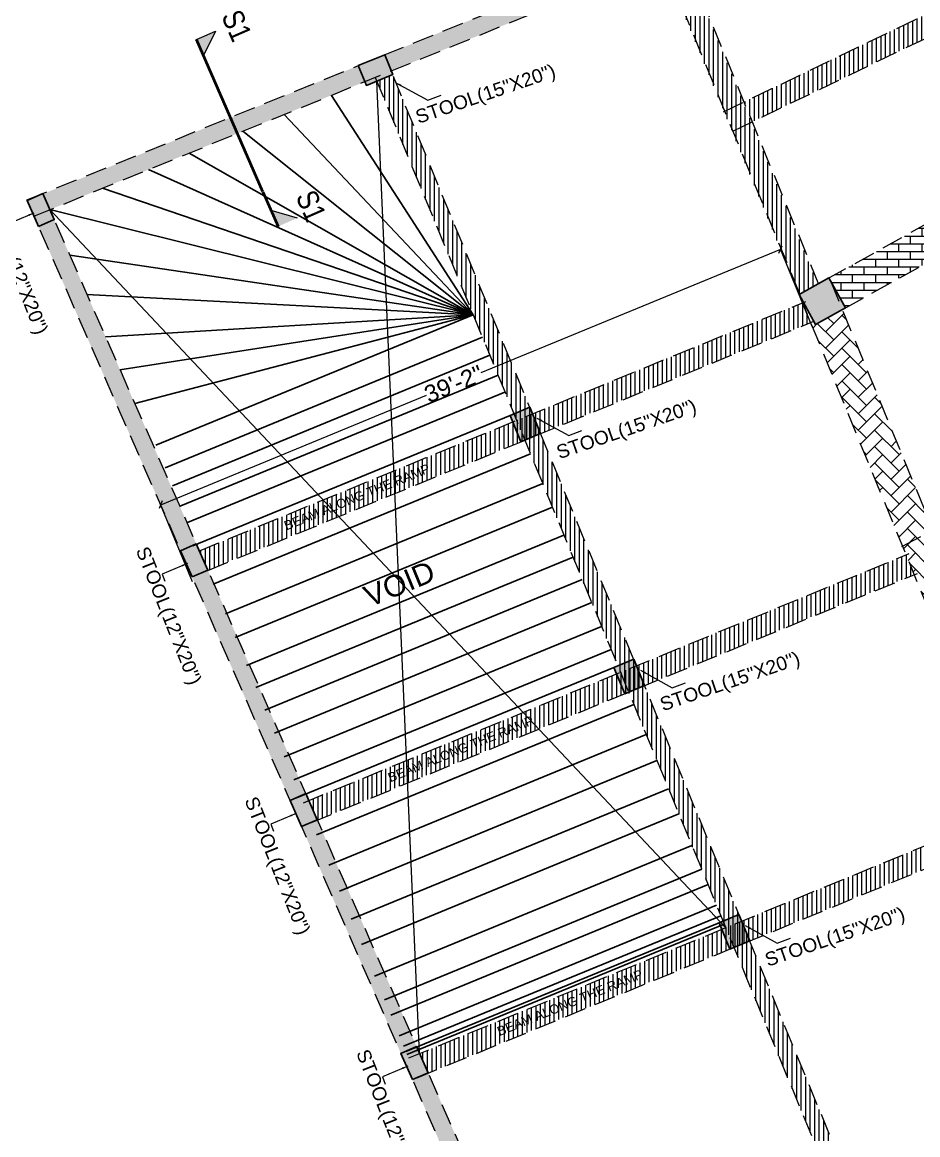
# Model space of a CAD drawing. Header units: inches. Extents: x -13956017 to 293115509, y -946740 to -305538.
# Drawn here: x 1185376 to 1186004, y -919498 to -918718 of the extents above; entities that cross this region are included whole.
import ezdxf
from ezdxf.enums import TextEntityAlignment as Align

# ---------------------------------------------------------------- set-up
doc = ezdxf.new("R2010")
doc.units = ezdxf.units.IN
doc.header["$LTSCALE"] = 6
doc.header["$PDMODE"] = 2
doc.linetypes.add('CONTINOUS', pattern=[2000000, 1000000, 1000000])
doc.linetypes.add('DASHED2', pattern=[0.375, 0.25, -0.125])
for name, color, linetype in [('A-CUTOUT', 3, 'CONTINOUS'), ('COLL SIZE', 160, 'Continuous'), ('DIM', 7, 'Continuous'), ('door', 5, 'Continuous'), ('FITTING', 24, 'Continuous'), ('FURNITURE', 7, 'Continuous'), ('Plot Boundary', 245, 'Continuous')]:
    doc.layers.add(name, color=color, linetype=linetype)
for name, color, linetype, lineweight in [('col hatch', 13, 'Continuous', 30), ('column', 240, 'Continuous', 25), ('DIM-2', 1, 'Continuous', 13), ('GRID DIM-2', 1, 'Continuous', 9), ('v.b', 200, 'Continuous', 5), ('W', 250, 'Continuous', 5), ('wall', 7, 'Continuous', 30)]:
    doc.layers.add(name, color=color, linetype=linetype, lineweight=lineweight)
doc.styles.add('ARI', font='arial.ttf')
doc.styles.add('style1', font='arial.ttf')
doc.dimstyles.new('Copy(2) of AA', dxfattribs={"dimtxt": 12, "dimasz": 4, "dimexe": 0.18, "dimexo": 0, "dimgap": 0.09, "dimtad": 0, "dimdec": 0, "dimzin": 0, "dimdsep": 46, "dimlunit": 3, "dimtxsty": 'ARI', "dimblk": 'OBLIQUE', "dimcen": 0.09, "dimclrd": 7, "dimclre": 7, "dimclrt": 7, "dimadec": 0, "dimazin": 0, "dimtfac": 1, "dimtdec": 0, "dimtofl": 0, "dimtmove": 0, "dimatfit": 3, "dimfxl": 1, "dimtolj": 1, "dimtzin": 0, "dimlwd": 5, "dimlwe": 5, "dimarcsym": 0})
pattern_1 = [(90, (56091.14346865611, -17806.21191212127), (-3.175, 0), [])]

# ---------------------------------------------------------------- blocks, each defined once
blk = doc.blocks.new('_Oblique')
at = {"layer": 'DIM', "color": 0, "lineweight": -2}
blk.add_line((-0.5, -0.5), (0.5, 0.5), dxfattribs=at)
blk = doc.blocks.new('*D140')
at = {"layer": 'Defpoints', "color": 0, "ltscale": 6, "transparency": 16777216}
for p in [(1185930.119512357, -918931.6236355985, -11738.60854701223), (1185473.025534545, -919056.48034924), (1185495.327821347, -919110.645940493, 491.7090950402662)]:
    blk.add_point(p, dxfattribs=at)
at = {"layer": 'wall', "color": 7, "lineweight": 5, "ltscale": 6, "transparency": 16777216}
for p, q in [((1185907.817225555, -918877.4580443455), (1185697.71373171, -918963.966624229)), ((1185930.119512357, -918931.6236355985), (1185907.748693722, -918877.2916009983)), ((1185473.025534545, -919056.48034924), (1185659.437135872, -918979.7267331551)), ((1185495.327821347, -919110.645940493), (1185472.957002711, -919056.3139058928))]:
    blk.add_line(p, q, dxfattribs=at)
at = {"layer": 'wall', "color": 7, "lineweight": 5, "ltscale": 6, "transparency": 16777216, "xscale": 4, "yscale": 4, "zscale": 4}
for p, rotation in [((1185907.817225555, -918877.4580443455), 22.37905699583454), ((1185473.025534545, -919056.48034924), 202.3790569958345)]:
    blk.add_blockref('_Oblique', p, dxfattribs=dict(at, rotation=rotation))
at = {"layer": 'wall', "color": 7, "ltscale": 6, "transparency": 16777216, "insert": (1185678.575433791, -918971.846678692), "char_height": 12, "attachment_point": 5, "rotation": 22.37905699583454, "style": 'ARI'}
blk.add_mtext('\\A1;39\'-2"', dxfattribs=at)

msp = doc.modelspace()

# ---------------------------------------------------------------- hatches: boundary and pattern name
at = {"layer": 'A-CUTOUT', "lineweight": 0, "ltscale": 0.3}
h = msp.add_hatch(dxfattribs=at)
h.set_pattern_fill('AR-BRSTD', color=256, scale=0.08)
h.set_pattern_definition([(0, (-17237.53555808961, -15772.31682772096), (0, 5.419344), []), (90, (-17237.53555808961, -15772.31682772096), (-8.128, 5.419344), [5.419344, -5.419344])])
h.paths.add_polyline_path([(1186189.393207145, -918760.2461461906), (1186209.339815449, -918749.1932248363), (1186220.707498087, -918770.3324641711), (1185953.469599493, -918918.4157588825), (1185941.83711864, -918897.4232509522)])
at = {"layer": 'col hatch', "lineweight": 25, "ltscale": 100, "true_color": 0x52271e}
h = msp.add_hatch(color=19, dxfattribs=at)
h.dxf.hatch_style = 1
h.paths.add_polyline_path([(1185611.646262878, -918748.5102983329), (1185630.152316453, -918740.9257099424), (1185635.840757746, -918754.8052501243), (1185617.334704171, -918762.3898385148)])
h = msp.add_hatch(color=19, dxfattribs=at)
h.dxf.hatch_style = 1
h.paths.add_polyline_path([(1185718.095064477, -918993.8562630671), (1185731.969077818, -918988.1543551557), (1185739.5716217, -919006.6530396097), (1185725.69760836, -919012.3549475211)])
h = msp.add_hatch(color=19, dxfattribs=at)
h.dxf.hatch_style = 1
h.paths.add_polyline_path([(1185790.957891465, -919170.5496237775), (1185804.831904805, -919164.847715866), (1185812.434448687, -919183.3464003201), (1185798.560435347, -919189.0483082315)])
h = msp.add_hatch(color=19, dxfattribs=at)
h.dxf.hatch_style = 1
h.paths.add_polyline_path([(1185864.799478497, -919349.6164911006), (1185878.673491838, -919343.9145831892), (1185886.27603572, -919362.4132676432), (1185872.40202238, -919368.1151755546)])
at = {"layer": 'COLL SIZE', "lineweight": 25, "ltscale": 100}
h = msp.add_hatch(color=256, dxfattribs=at)
h.dxf.hatch_style = 1
h.paths.add_polyline_path([(1185387.304022505, -918861.4086010924), (1185379.273489519, -918843.0916560355), (1185390.262810342, -918838.2678350066), (1185398.292032093, -918856.5853556371)])
h = msp.add_hatch(color=256, dxfattribs=at)
h.dxf.hatch_style = 1
h.paths.add_polyline_path([(1185495.043212553, -919107.1487243522), (1185487.012679567, -919088.8317792953), (1185498.002000389, -919084.0079582664), (1185506.03122214, -919102.325478897)])
h = msp.add_hatch(color=256, dxfattribs=at)
h.dxf.hatch_style = 1
h.paths.add_polyline_path([(1185571.80649933, -919282.2390836983), (1185563.775966343, -919263.9221386414), (1185574.765287166, -919259.0983176124), (1185582.794508917, -919277.415838243)])
h = msp.add_hatch(color=256, dxfattribs=at)
h.dxf.hatch_style = 1
h.paths.add_polyline_path([(1185649.600940684, -919459.681416665), (1185641.570407698, -919441.3644716081), (1185652.55972852, -919436.5406505791), (1185660.588950271, -919454.8581712097)])
at = {"layer": 'column', "ltscale": 10}
h = msp.add_hatch(color=256, dxfattribs=at)
h.dxf.hatch_style = 1
h.paths.add_polyline_path([(1185920.844610709, -918909.055731805), (1185941.83711864, -918897.4232509522), (1185953.469599493, -918918.4157588825), (1185932.477091562, -918930.0482397355)])
at = {"layer": 'DIM-2', "ltscale": 0.3}
h = msp.add_hatch(color=256, dxfattribs=at)
h.dxf.hatch_style = 1
h.paths.add_polyline_path([(1185497.795196178, -918730.2966500634), (1185502.700189391, -918741.517739148), (1185511.245937623, -918724.4170250992)])
h.paths.add_polyline_path([(1185550.22156835, -918850.2317788053), (1185555.126561565, -918861.4528678897), (1185568.57730301, -918855.5732429257)])
at = {"layer": 'door', "lineweight": 0, "ltscale": 0.3}
h = msp.add_hatch(dxfattribs=at)
h.set_pattern_fill('AR-HBONE', color=256, scale=0.08)
h.set_pattern_definition([(45, (47317.64177611005, -17805.98643778451), (0, 11.49472783496852), [24.384, -8.128]), (135, (47323.38913610997, -17800.23907778447), (1.13686837721616e-15, 11.49472783496852), [24.384, -8.128])])
h.paths.add_polyline_path([(1186049.344150231, -919221.7237638287), (1186066.123691401, -919262.5521289344), (1186088.322112744, -919253.4290762763), (1185951.164182459, -918919.6932489084), (1185929.854380815, -918930.9785114381)])
at = {"layer": 'FITTING', "lineweight": 0, "ltscale": 0.3}
h = msp.add_hatch(dxfattribs=at)
h.set_pattern_fill('ANSI31', color=256, angle=45)
h.set_pattern_definition(pattern_1)
h.paths.add_polyline_path([(1185882.234472604, -918774.076547795), (1186153.191207972, -918643.6697211886), (1186158.917983216, -918657.5603679921), (1185887.933031558, -918787.9807746146)])
h = msp.add_hatch(dxfattribs=at)
h.set_pattern_fill('ANSI31', color=256, angle=45)
h.set_pattern_definition(pattern_1)
h.paths.add_polyline_path([(1185912.142314279, -918887.822521024), (1185826.438451742, -918678.7089620463), (1185840.317991925, -918673.0205207528), (1185934.055309833, -918901.7353484986), (1185920.844610709, -918909.055731805)])
h = msp.add_hatch(dxfattribs=at)
h.set_pattern_fill('ANSI31', color=256, angle=45)
h.set_pattern_definition([(90, (-17237.53555808961, -15772.31682772096), (-3.175, 0), [])])
h.paths.add_polyline_path([(1185667.823149538, -918832.6620047267), (1185635.895530409, -918754.7828018967), (1185624.631622344, -918759.3992429976), (1185759.884331023, -919087.388927583), (1185828.510659915, -919253.808721961), (1185902.908881835, -919434.2254365667), (1185952.374864101, -919554.1811260278), (1186017.193330675, -919711.3668017497), (1186065.079125401, -919827.490514625), (1186095.782797013, -919901.9473418935), (1186130.923643187, -919987.1643786926), (1186156.897984442, -920050.1525145959), (1186207.857919263, -920173.7310596145), (1186243.524848139, -920260.223854224), (1186285.696959183, -920362.4918053425), (1186322.114654962, -920450.8052200482), (1186350.274508082, -920519.0932523768), (1186362.51106477, -920517.2898272038), (1186335.417431164, -920451.5873482574), (1186305.04429352, -920377.9320704218), (1186282.739624298, -920323.8429398277), (1186256.569165007, -920260.379214983), (1186229.395126129, -920194.48179579), (1186191.888891195, -920103.5286586143), (1186162.914683504, -920033.2658052162), (1186137.813260313, -919972.3945076617), (1186112.269856619, -919910.4514012896), (1186080.99605195, -919834.6119934922), (1186049.887294414, -919759.1728272696), (1186019.242765409, -919684.8594216388), (1186000.347783439, -919639.0388296745), (1185972.824883868, -919572.29541849), (1185942.921668419, -919499.77970846), (1185917.444917216, -919437.9982352993), (1185893.97350601, -919381.0797392954), (1185864.038777454, -919308.4876095471), (1185824.873886921, -919213.5122096608), (1185784.886707114, -919116.5427469367), (1185752.533868127, -919038.0866660324), (1185707.206641439, -918928.1675159478), (1185680.228822819, -918862.7459335912)])
h = msp.add_hatch(dxfattribs=at)
h.set_pattern_fill('ANSI31', color=256, angle=45)
h.set_pattern_definition([(90, (-17842.86925914465, -14299.43622289866), (-3.175, 0), [])])
h.paths.add_polyline_path([(1185870.919044471, -918936.4287348473), (1185923.243686119, -918914.9244821935), (1185928.945588856, -918928.7984829418), (1185586.391350109, -919069.5805969855), (1185506.03122214, -919102.325478897), (1185500.1434454, -919088.8933586682)])
h = msp.add_hatch(dxfattribs=at)
h.set_pattern_fill('ANSI31', color=256, angle=45)
h.set_pattern_definition([(90, (-17770.20581862004, -14476.21152697364), (-3.175, 0), [])])
h.paths.add_polyline_path([(1185943.582484996, -919113.2040389223), (1185995.907126644, -919091.6997862685), (1186001.60902938, -919105.5737870168), (1185659.054790634, -919246.3559010605), (1185582.908710423, -919277.6763242476), (1185576.884182045, -919263.9349006737)])
h = msp.add_hatch(dxfattribs=at)
h.set_pattern_fill('ANSI31', color=256, angle=45)
h.set_pattern_definition([(90, (-17696.57735961583, -14655.36598513986), (-3.175, 0), [])])
h.paths.add_polyline_path([(1186017.210944, -919292.3584970885), (1186069.535585648, -919270.8542444347), (1186075.237488385, -919284.728245183), (1185732.683249638, -919425.5103592267), (1185660.703151783, -919455.1186572276), (1185654.67972803, -919441.3797532053)])
at = {"layer": 'Plot Boundary', "ltscale": 10}
h = msp.add_hatch(dxfattribs=at)
h.set_pattern_fill('AR-CONC', color=250, scale=0.06)
h.set_pattern_definition([(49.99999999999999, (-17237.53555808961, -15772.31682772096), (10.93108013976024, -0.9563451323341852), [1.143, -12.573]), (355, (-17237.53555808961, -15772.31682772096), (-2.11460528549816, 11.46341071434211), [0.9144, -10.0584350502]), (100.4514447, (-17236.62463766965, -15772.39652293094), (8.816474825421196, 10.50706511473171), [0.9714005279999998, -10.685414676]), (46.18420000000001, (-17237.53555808961, -15769.26882772101), (16.26474245352779, -2.522539675963629), [1.7145, -18.8595]), (96.63555760999994, (-17236.18016408966, -15769.47903772094), (14.24424804309018, 14.84556747586329), [1.4571013884, -16.0281364896]), (351.1841511700001, (-17237.53555808961, -15769.26882772101), (14.24424804389862, 14.84556747513196), [1.3715980242, -15.0875839152]), (21, (-17236.01155808964, -15770.030827721), (9.096863476147949, -6.135911891225256), [1.143, -12.573]), (326.0000000000001, (-17236.01155808964, -15770.030827721), (3.708121700858824, 11.05127796733916), [0.9144, -10.0584]), (71.45144499999999, (-17235.25348613365, -15770.54215371492), (12.80498515672297, 4.915366133154314), [0.971400528, -10.685396256]), (37.50000000000001, (-17237.53555808961, -15772.31682772096), (0.185316195035509, 5.073302332389186), [0, -9.93648, 0, -10.2108, 0, -10.0965]), (7.499999999999999, (-17237.53555808961, -15772.31682772096), (4.009179750618345, 6.010834489087171), [0, -5.821679999999999, 0, -9.70788, 0, -3.8481]), (327.5, (-17240.93407808966, -15772.31682772096), (8.135435710012283, -0.3437246395604066), [0, -3.81, 0, -11.8872, 0, -15.7734]), (317.5, (-17242.45807808964, -15772.31682772096), (8.887750883161083, 1.525589461999982), [0, -4.952999999999999, 0, -7.89432, 0, -11.2014])])
h.paths.add_polyline_path([(1186943.732118064, -920446.8833604113), (1186979.511570919, -920451.8923000605), (1186984.900830708, -920464.7637895481), (1186843.412143833, -920444.9560998684), (1186634.886846771, -920486.1721385568), (1186447.692688869, -920516.8648245235), (1186292.097572183, -920539.7973459533), (1186133.400933663, -920563.1869878726), (1185940.71227351, -920123.6809666374), (1185667.483289094, -919500.4694931072), (1185379.272642432, -918843.0861551821), (1185740.884960331, -918696.0772321811), (1185912.867470325, -918626.3291072135), (1186102.629700504, -918549.3703528314), (1186107.176188774, -918560.4757319068), (1185921.993452489, -918635.6683292036), (1185745.63447542, -918707.2780797044), (1185556.483463248, -918784.0819771512), (1185395.21535225, -918849.5641509779), (1185459.154246351, -918995.4031895918), (1185531.429817688, -919160.2574615849), (1185682.159622293, -919504.05899433), (1185791.192635714, -919752.7537845357), (1185887.40289254, -919972.2009857665), (1185970.424544196, -920161.566129344), (1186029.654825959, -920296.6652340537), (1186117.763482196, -920497.6333912251), (1186140.652415337, -920549.9885866033), (1186300.267492902, -920526.4635797476), (1186465.855198192, -920502.0582919663), (1186556.078919905, -920489.8133246324), (1186640.117842053, -920473.1151711503), (1186768.50412147, -920447.6053984892), (1186845.075857895, -920433.0719906511)])

# ---------------------------------------------------------------- linework, layer by layer
at = {"layer": 'col hatch', "color": 19, "lineweight": 25, "ltscale": 100, "true_color": 0x52271e}
for points, elevation in [([(1185611.646262878, -918748.5102983329), (1185630.152316453, -918740.9257099424), (1185635.840757746, -918754.8052501243), (1185617.334704171, -918762.3898385148), (1185611.646262878, -918748.5102983329)], 1667.615562643102), ([(1185718.095064477, -918993.8562630671), (1185731.969077818, -918988.1543551557), (1185739.5716217, -919006.6530396097), (1185725.69760836, -919012.3549475211), (1185718.095064477, -918993.8562630671)], -17295.49369722207), ([(1185790.957891465, -919170.5496237775), (1185804.831904805, -919164.847715866), (1185812.434448687, -919183.3464003201), (1185798.560435347, -919189.0483082315), (1185790.957891465, -919170.5496237775)], -19389.58990774837), ([(1185864.799478497, -919349.6164911006), (1185878.673491838, -919343.9145831892), (1185886.27603572, -919362.4132676432), (1185872.40202238, -919368.1151755546), (1185864.799478497, -919349.6164911006)], -13535.89520706488)]:
    msp.add_lwpolyline(points, dxfattribs=dict(at, elevation=elevation))
at = {"layer": 'COLL SIZE', "lineweight": 25, "ltscale": 100}
for points, elevation in [([(1185387.304022505, -918861.4086010924), (1185379.273489519, -918843.0916560355), (1185390.262810342, -918838.2678350066), (1185398.292032093, -918856.5853556371), (1185387.304022505, -918861.4086010924)], 5509.876187883996), ([(1185495.043212553, -919107.1487243522), (1185487.012679567, -919088.8317792953), (1185498.002000389, -919084.0079582664), (1185506.03122214, -919102.325478897), (1185495.043212553, -919107.1487243522)], -24429.33875391496), ([(1185571.80649933, -919282.2390836983), (1185563.775966343, -919263.9221386414), (1185574.765287166, -919259.0983176124), (1185582.794508917, -919277.415838243), (1185571.80649933, -919282.2390836983)], -26409.64337742851), ([(1185649.600940684, -919459.681416665), (1185641.570407698, -919441.3644716081), (1185652.55972852, -919436.5406505791), (1185660.588950271, -919454.8581712097), (1185649.600940684, -919459.681416665)], -20440.62853720893)]:
    msp.add_lwpolyline(points, dxfattribs=dict(at, elevation=elevation))
at = {"layer": 'column', "ltscale": 10, "elevation": -11992.00499353713}
msp.add_lwpolyline([(1185920.844610709, -918909.055731805), (1185941.83711864, -918897.4232509522), (1185953.469599493, -918918.4157588825), (1185932.477091562, -918930.0482397355), (1185920.844610709, -918909.055731805)], dxfattribs=at)
at = {"layer": 'DIM-2', "ltscale": 0.3}
for p, q in [((1185498.092791822, -918730.3026956313, -10947.82265699212), (1185511.543533267, -918724.4230706671, -10947.82265699212)), ((1185511.543533267, -918724.4230706671, -10947.82265699212), (1185502.997785035, -918741.5237847159, -10947.82265699212)), ((1185568.874898654, -918855.5792884936, -10947.82265699212), (1185550.519163994, -918850.2378243732, -10947.82265699212))]:
    msp.add_line(p, q, dxfattribs=at)
at = {"layer": 'DIM-2', "lineweight": 40, "ltscale": 0.3}
for q in [(1185498.092791822, -918730.3026956313, -10947.82265699212), (1185555.424157209, -918861.4589134576, -10947.82265699212)]:
    msp.add_line((1185544.763554732, -918837.0707920326, -10947.82265699212), q, dxfattribs=at)
at = {"layer": 'Plot Boundary', "color": 252, "ltscale": 10}
for p, q in [((1185692.210870325, -918923.2798518093, 9.154151681674543e-07), (1185592.9340277, -918769.4751545816)), ((1185692.210870389, -918923.2798518492, -2.421489989931643e-07), (1185559.673644535, -918782.7866187305, 2504.311489347321)), ((1185692.210870356, -918923.2798518344, 3.367296958879532e-07), (1185530.701758651, -918794.5505195777, 2966.206675658901)), ((1185692.210870387, -918923.2798518483, -2.134303224698588e-07), (1185492.93327271, -918809.8862393689, 3568.344966535952)), ((1185692.210870375, -918923.2798518429), (1185464.458090408, -918821.4484560138, 4022.321269186431)), ((1185692.210870376, -918923.2798518428), (1185432.214008387, -918834.5410170332, 4536.384672977983)), ((1185395.213548505, -918849.5622357912, 5348.283989648314), (1185692.210870376, -918923.2798518428)), ((1185692.210870435, -918923.2798518973, -1.100115087500597e-06), (1185409.248090532, -918881.5716026073, 4890.141870558875)), ((1185692.21087087, -918923.2798519615, -8.633949392608978e-06), (1185421.268769682, -918908.9897229135, 4497.752223842646)), ((1185692.210870872, -918923.2798519616, -8.666878302431306e-06), (1185434.29267646, -918938.6961179046, 4072.614333075486)), ((1185692.210870872, -918923.2798519616, -8.666878302431306e-06), (1185444.438507319, -918961.8378728455, 3741.425143436742)), ((1185692.210870367, -918923.279851935, -2.68092258739888e-07), (1185454.812040172, -918985.4989961667, 3402.803103805572)), ((1185469.57777537, -919014.7770541803, -6495.073557319058), (1185692.210870376, -918923.2798518428)), ((1185476.086980382, -919030.5619661392, -15068.69044334553), (1185698.720075387, -918939.0647638018, -8573.616886026477)), ((1185481.300392924, -919043.2045634806, -15107.78605235507), (1185703.933487929, -918951.7073611431, -8612.712495036012)), ((1185487.066441961, -919057.1873119475, -15151.0259066486), (1185709.699536966, -918965.69010961, -8655.95234932954)), ((1185491.918612907, -919068.9538934375, -15187.41254911569), (1185714.551707913, -918977.4566911, -8692.33899179663)), ((1185495.461969472, -919085.3534654046, -23790.56725454113), (1185718.095064477, -918993.8562630671, -17295.49369722207)), ((1185509.749054116, -919112.1929593686, -15321.12380874999), (1185732.382149121, -919020.6957570311, -8826.050251430936)), ((1185518.362651604, -919133.081052116, -15385.7175536074), (1185740.995746609, -919041.5838497785, -8890.643996288343)), ((1185525.191059646, -919149.6400358279, -15436.92408461607), (1185747.824154651, -919058.1428334904, -8941.85052729701)), ((1185533.273248383, -919169.2394550222, -15497.5327719719), (1185755.906343388, -919077.7422526847, -9002.459214652847)), ((1185539.642135531, -919184.6840942252, -15545.2933356652), (1185762.275230536, -919093.1868918877, -9050.21977834614)), ((1185546.145049686, -919200.4537507712, -15594.05897376031), (1185768.778144692, -919108.9565484338, -9098.98541644125)), ((1185552.810815593, -919216.6183250593, -15644.0458442671), (1185775.443910598, -919125.1211227218, -9148.972286948045)), ((1185559.681710129, -919233.2803391062, -15695.57098335848), (1185782.314805134, -919141.7831367687, -9200.497426039423)), ((1185566.381025134, -919249.5262704222, -15745.80944002762), (1185789.01412014, -919158.0290680847, -9250.735882708565)), ((1185568.324796459, -919262.046826115, -25884.66346506743), (1185790.957891465, -919170.5496237775, -19389.58990774837)), ((1185582.244160959, -919287.994593656, -15864.76779041894), (1185804.877255965, -919196.4973913186, -9369.694233099886)), ((1185590.979621667, -919309.1782063935, -15930.27539290171), (1185813.612716672, -919217.681004056, -9435.201835582651)), ((1185598.518544094, -919327.460197291, -15986.81010240331), (1185821.151639099, -919235.9629949535, -9491.736545084252)), ((1185606.655757084, -919347.1930510591, -16047.83141904632), (1185829.28885209, -919255.6958487217, -9552.757861727263)), ((1185613.945497691, -919364.8707726046, -16102.49750316297), (1185836.578592697, -919273.3735702671, -9607.423945843915)), ((1185623.078083063, -919387.0174181296, -16170.98316089056), (1185845.711178068, -919295.5202157921, -9675.9096035715)), ((1185629.932758616, -919403.6401009177, -16222.38667311429), (1185852.565853621, -919312.1428985802, -9727.31311579523)), ((1185634.376054547, -919414.4151548543, -16255.70714393068), (1185857.009149552, -919322.9179525168, -9760.633586611619)), ((1185640.32937191, -919428.8520315958, -16300.35133160545), (1185862.962466916, -919337.3548292583, -9805.277774286387)), ((1185643.394811499, -919436.2857648922, -16323.33919735693), (1185866.027906504, -919344.7885625547, -9828.26564003787)), ((1185644.919172662, -919439.9823589681, -20030.96877830734), (1185867.552267667, -919348.4851566306, -13535.89522098828)), ((1185645.76940788, -919442.0441938782, -16341.14639963256), (1185868.402502886, -919350.5469915407, -9846.072842313504))]:
    msp.add_line(p, q, dxfattribs=at)
at = {"layer": 'v.b', "linetype": 'DASHED2', "ltscale": 10}
for p, q in [((1185379.140220159, -918842.7841115308, 5515.543842721629), (1186102.629700504, -918549.3703528314, -6224.453724008621)), ((1185384.092762067, -918854.0804275019, 5303.575739622362), (1186107.176188774, -918560.4757319068, -6224.453724008621)), ((1185867.887862486, -918780.9813250296, -8625.99200181641), (1186153.191207972, -918643.6697211886, -8388.092358271566)), ((1185835.036451951, -918658.915506234, -6109.330378254826), (1185935.13105221, -918903.1418161754, -11119.40033394682)), ((1185874.392917088, -918794.497399335, -8625.99200181641), (1186158.917983216, -918657.5603679921, -8388.7413250106)), ((1185821.156911769, -918664.6039475269, -6109.330378254826), (1185921.251512029, -918908.8302574683, -11119.40033394682)), ((1186362.511081716, -920517.2898246472, -13459.77636011887), (1185634.694561218, -918752.324720985, -8010.109123361724)), ((1185920.844610709, -918909.055731805, -11992.00499353713), (1186209.339815449, -918749.1932248363)), ((1185623.576006117, -918756.8393590824, -8010.108219088374), (1186350.291076028, -920519.1334298754, -13459.77636011887)), ((1185932.477091562, -918930.0482397354, -11992.00499353713), (1186220.707498087, -918770.3324641711)), ((1185390.262810342, -918838.2678350066, 5509.876187883996), (1186145.708289134, -920561.3730575958, -19150.04367516137)), ((1185379.272642432, -918843.0861551821, 5509.876187883996), (1186133.400933663, -920563.1869878726, -19470.42065313823)), ((1185943.043032054, -918899.9326791464, -11992.00499353713), (1186088.322112744, -919253.4290762763, -8022.884435795179)), ((1185920.844610709, -918909.055731805, -11992.00499353713), (1186066.1236914, -919262.5521289349, -8022.884435795179)), ((1185499.786948903, -919088.9817858004, -24124.59867101281), (1185925.567841205, -918913.9954008992, -11702.91350000879)), ((1185992.981832142, -919085.8045024447, -14805.44671842462), (1186301.207216318, -918920.0290086947)), ((1185506.145423652, -919102.5859649149, -24105.4440619195), (1185931.269749117, -918927.8694142394, -11702.91350000879)), ((1185573.096039676, -919265.4917421165, -26199.5402724458), (1185998.220365141, -919090.7751914411, -13797.00971053509)), ((1185578.797947587, -919279.3657554567, -26199.5402724458), (1186003.922273052, -919104.6492047813, -13797.00971053509)), ((1185647.147929766, -919444.4721796216, -20345.8455717623), (1186072.27225523, -919269.7556289461, -7943.315009851593)), ((1185652.849837677, -919458.3461929618, -20345.8455717623), (1186077.974163142, -919283.6296422863, -7943.315009851593))]:
    msp.add_line(p, q, dxfattribs=at)
at = {"layer": 'W', "ltscale": 10}
for p, q in [((1185654.679599346, -919441.376832564, -20126.11746739932), (1185624.631622344, -918759.3992429976, 1667.615562643102)), ((1185395.21535225, -918849.5641509779, 5348.210932072406), (1185869.458404305, -919353.1075670506, -13860.18410862355))]:
    msp.add_line(p, q, dxfattribs=at)

# ---------------------------------------------------------------- texts
at = {"layer": 'FURNITURE', "style": 'style1'}
for p in [(1185611.878021255, -919054.0746182811, 3345.872114610563), (1185684.740848242, -919230.7679789916, 1257.911262304361), (1185761.340725112, -919408.7012511507, 7185.940650549742)]:
    msp.add_text('BEAM ALONG THE RAMP', height=6.489620861681662, rotation=22.02245770259493, dxfattribs=at).set_placement(p, align=Align.CENTER)
at = {"layer": 'GRID DIM-2', "ltscale": 0.3, "char_height": 15, "width": 210.2977007080335, "attachment_point": 1, "rotation": 293.61123248084397, "style": 'ARI'}
for insert in [(1185529.040287028, -918707.8318318026, -10947.82265699212), (1185581.218414688, -918834.2930321188, -10863.17933668091)]:
    msp.add_mtext('{\\fArial Narrow|b0|i0|c0|p34;S1}', dxfattribs=dict(at, insert=insert))
at = {"layer": 'wall', "lineweight": 25, "style": 'ARI'}
for s, height, rotation, p in [('STOOL(15"X20")', 9.599999999999998, 18.92687248981113, (1185653.824989542, -918789.4497622545, -8830.90756559362)), ('STOOL(12"X20")', 9.599999999999998, 291.6154977829513, (1185347.689855056, -918842.575232827, 25469.47416297834)), ('STOOL(15"X20")', 9.599999999999998, 18.92687248981113, (1185752.655813427, -919024.639789081, -18116.29213945397)), ('STOOL(12"X20")', 9.599999999999998, 291.6154977829513, (1185455.427008932, -919088.3107117582, -4469.674312322048)), ('VOID', 15, 22.3415615761101, (1185619.581482535, -919128.5607365543, -16004.8963746274)), ('STOOL(15"X20")', 9.599999999999998, 18.92687248981113, (1185825.308337362, -919201.4195796233, -20210.38834998027)), ('STOOL(12"X20")', 9.599999999999998, 291.6154977829513, (1185531.686905827, -919263.6220367798, -6449.978935835596)), ('STOOL(15"X20")', 9.599999999999998, 18.92687248981113, (1185898.936796359, -919380.5740377828, -14356.69364929677)), ('STOOL(12"X20")', 9.599999999999998, 291.6154977829513, (1185609.984737064, -919440.8434040709, -480.964095616011))]:
    msp.add_text(s, height=height, rotation=rotation, dxfattribs=at).set_placement(p)

# ---------------------------------------------------------------- dimensions: what is measured, and where the dimension line sits
at = {"layer": 'wall', "color": 2, "ltscale": 6}
dim = msp.add_linear_dim(base=(1185473.025534545, -919056.48034924), p1=(1185930.119512357, -918931.6236355987, -11738.60854701223), p2=(1185495.327821347, -919110.6459404932, 491.7090950402662), angle=202.37905699584533, dimstyle='Copy(2) of AA', override={"dimfxl": 0.18, "dimarcsym": 1}, dxfattribs=at)
dim.commit()
dim.dimension.update_dxf_attribs({"geometry": '*D140', "text_midpoint": (1185678.575433791, -918971.846678692), "dimtype": 129})

# ---------------------------------------------------------------- leaders
at = {"layer": 'wall', "color": 5, "ltscale": 6}
for points in [[(1185638.049175065, -918760.5221164977, -7308.290070527521), (1185660.464470078, -918772.8507962532, -7308.290070527521), (1185669.724543857, -918769.331905207, -7308.290070527521)], [(1185384.028305372, -918851.9287382568, 31770.21586372636), (1185366.241454213, -918859.4395952722, 31770.21586372636), (1185368.123450278, -918864.4788298038, 31770.21586372636)], [(1185736.879998951, -918995.7121433242, -16593.67464438787), (1185759.295293964, -919008.0408230796, -16593.67464438787), (1185768.555367743, -919004.5219320335, -16593.67464438787)], [(1185491.765459248, -919097.664217188, 1831.067388425976), (1185473.97860809, -919105.1750742034, 1831.067388425976), (1185475.860604154, -919110.214308735, 1831.067388425976)], [(1185809.532522886, -919172.4919338665, -18687.77085491417), (1185831.947817898, -919184.820613622, -18687.77085491417), (1185841.207891678, -919181.3017225758, -18687.77085491417)], [(1185568.025356143, -919272.9755422096, -149.2372350875721), (1185550.238504984, -919280.486399225, -149.2372350875721), (1185552.120501049, -919285.5256337565, -149.2372350875721)], [(1185883.160981883, -919351.6463920261, -12834.07615423068), (1185905.576276895, -919363.9750717815, -12834.07615423068), (1185914.836350675, -919360.4561807354, -12834.07615423068)], [(1185646.323187379, -919450.1969095008, 5819.777605132012), (1185628.536336221, -919457.7077665161, 5819.777605132012), (1185630.418332285, -919462.7470010477, 5819.777605132012)]]:
    msp.add_leader(points, dimstyle='Copy(2) of AA', override={"dimgap": 0.09, "dimtad": 0, "dimfxl": 0.18, "dimarcsym": 1}, dxfattribs=at)

doc.saveas('drawing.dxf')
